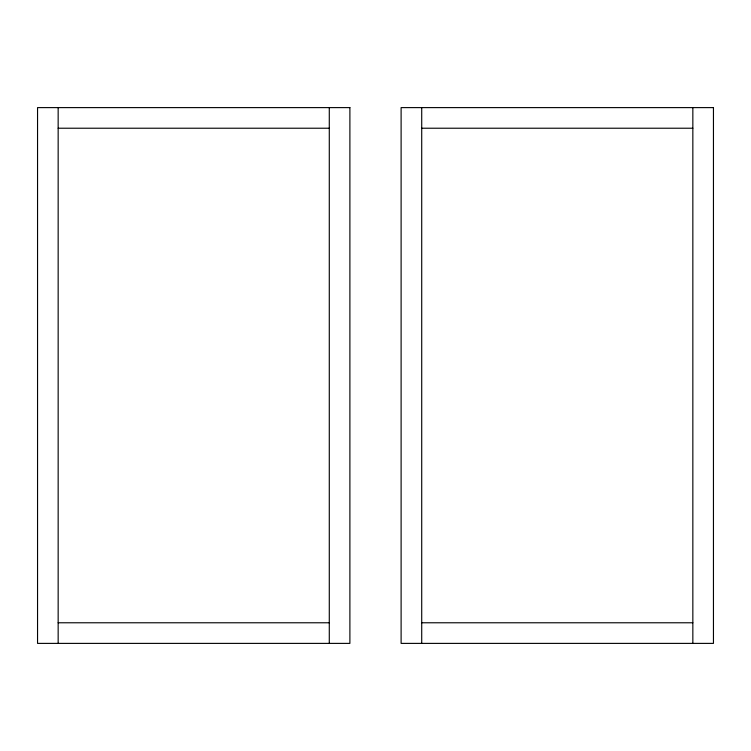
<?xml version="1.0" encoding="UTF-8"?>
<svg xmlns="http://www.w3.org/2000/svg" width="751" height="751" viewBox="0 0 751 751"><rect width="100%" height="100%" fill="white"/><g stroke="black" fill="none" stroke-linecap="round" stroke-linejoin="round"><path stroke-width="1.13" d="M58.156 128.224L329.285 128.224M421.715 128.224L692.844 128.224M58.156 622.776L329.285 622.776M421.715 622.776L692.844 622.776M692.844 107.609L692.844 643.391M421.715 107.609L421.715 643.391M329.285 107.609L329.285 643.391M58.156 107.609L58.156 643.391M349.891 107.609L37.55 107.609L37.55 643.391L349.891 643.391L349.891 107.609M713.45 107.609L401.109 107.609L401.109 643.391L713.45 643.391L713.45 107.609"/></g></svg>
